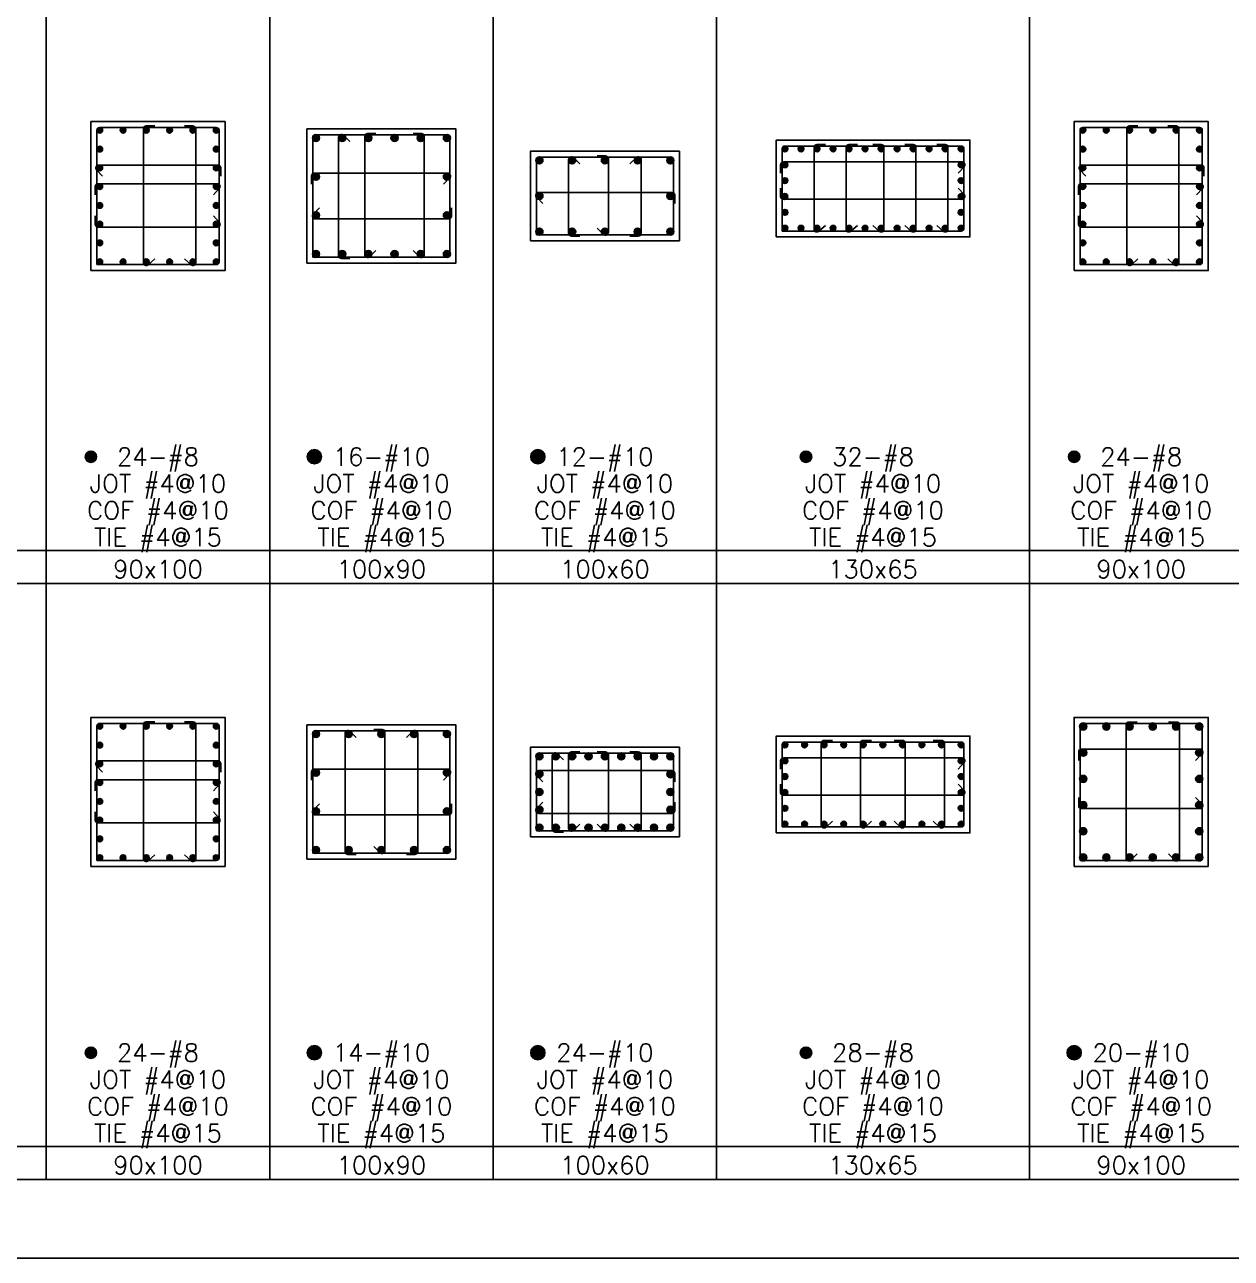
# Model space of a CAD drawing. Header units: millimetres. Extents: x 0 to 31920, y -6088 to 2522.
# Drawn here: x 4043 to 4853, y 0 to 828 of the extents above; entities that cross this region are included whole.
import ezdxf
from ezdxf.enums import TextEntityAlignment as Align

# ---------------------------------------------------------------- set-up
doc = ezdxf.new("R2010")
doc.units = ezdxf.units.MM
doc.header["$MEASUREMENT"] = 0
for name, color, linetype in [('DwFm', 7, 'Continuous'), ('S-RC', 130, 'Continuous'), ('S-REINF', 6, 'Continuous'), ('S-REINFD', 201, 'Continuous'), ('S-STUD', 1, 'Continuous'), ('S-TEXT', 2, 'Continuous')]:
    doc.layers.add(name, color=color, linetype=linetype)
doc.styles.add('CS4', font='romans.shx', dxfattribs={"width": 0.8, "bigfont": 'lsp.shx'})

# ---------------------------------------------------------------- blocks, each defined once
blk = doc.blocks.new('繪圖範圍')
blk.add_lwpolyline([(0, 51.1), (79.8, 51.1), (79.8, 0), (0, 0)], close=True)

msp = doc.modelspace()

# ---------------------------------------------------------------- hatches: boundary and pattern name
at = {"layer": 'S-REINFD'}
h = msp.add_hatch(color=256, dxfattribs=at)
edge = h.paths.add_edge_path()
edge.add_arc((4092.91, 757.1), 1.91, 0, 360)
h = msp.add_hatch(color=256, dxfattribs=at)
edge = h.paths.add_edge_path()
edge.add_arc((4108.54, 757.1), 1.91, 0, 360)
h = msp.add_hatch(color=256, dxfattribs=at)
edge = h.paths.add_edge_path()
edge.add_arc((4124.18, 757.1), 1.91, 0, 360)
h = msp.add_hatch(color=256, dxfattribs=at)
edge = h.paths.add_edge_path()
edge.add_arc((4139.82, 757.1), 1.91, 0, 360)
h = msp.add_hatch(color=256, dxfattribs=at)
edge = h.paths.add_edge_path()
edge.add_arc((4155.46, 757.1), 1.91, 0, 360)
h = msp.add_hatch(color=256, dxfattribs=at)
edge = h.paths.add_edge_path()
edge.add_arc((4171.1, 757.1), 1.91, 0, 360)
h = msp.add_hatch(color=256, dxfattribs=at)
edge = h.paths.add_edge_path()
edge.add_arc((4238.06, 751.94), 2.38, 0, 360)
h = msp.add_hatch(color=256, dxfattribs=at)
edge = h.paths.add_edge_path()
edge.add_arc((4255.64, 751.94), 2.38, 0, 360)
h = msp.add_hatch(color=256, dxfattribs=at)
edge = h.paths.add_edge_path()
edge.add_arc((4273.21, 751.94), 2.38, 0, 360)
h = msp.add_hatch(color=256, dxfattribs=at)
edge = h.paths.add_edge_path()
edge.add_arc((4290.79, 751.94), 2.38, 0, 360)
h = msp.add_hatch(color=256, dxfattribs=at)
edge = h.paths.add_edge_path()
edge.add_arc((4308.36, 751.94), 2.38, 0, 360)
h = msp.add_hatch(color=256, dxfattribs=at)
edge = h.paths.add_edge_path()
edge.add_arc((4325.94, 751.94), 2.38, 0, 360)
h = msp.add_hatch(color=256, dxfattribs=at)
edge = h.paths.add_edge_path()
edge.add_arc((4752.9, 757.1), 1.91, 0, 360)
h = msp.add_hatch(color=256, dxfattribs=at)
edge = h.paths.add_edge_path()
edge.add_arc((4768.54, 757.1), 1.91, 0, 360)
h = msp.add_hatch(color=256, dxfattribs=at)
edge = h.paths.add_edge_path()
edge.add_arc((4784.18, 757.1), 1.91, 0, 360)
h = msp.add_hatch(color=256, dxfattribs=at)
edge = h.paths.add_edge_path()
edge.add_arc((4799.82, 757.1), 1.91, 0, 360)
h = msp.add_hatch(color=256, dxfattribs=at)
edge = h.paths.add_edge_path()
edge.add_arc((4815.46, 757.1), 1.91, 0, 360)
h = msp.add_hatch(color=256, dxfattribs=at)
edge = h.paths.add_edge_path()
edge.add_arc((4831.09, 757.1), 1.91, 0, 360)
h = msp.add_hatch(color=256, dxfattribs=at)
edge = h.paths.add_edge_path()
edge.add_arc((4092.91, 744.5), 1.91, 0, 360)
h = msp.add_hatch(color=256, dxfattribs=at)
edge = h.paths.add_edge_path()
edge.add_arc((4171.1, 744.5), 1.91, 0, 360)
h = msp.add_hatch(color=256, dxfattribs=at)
edge = h.paths.add_edge_path()
edge.add_arc((4552.9, 744.6), 1.91, 0, 360)
h = msp.add_hatch(color=256, dxfattribs=at)
edge = h.paths.add_edge_path()
edge.add_arc((4563.65, 744.6), 1.91, 0, 360)
h = msp.add_hatch(color=256, dxfattribs=at)
edge = h.paths.add_edge_path()
edge.add_arc((4574.39, 744.6), 1.91, 0, 360)
h = msp.add_hatch(color=256, dxfattribs=at)
edge = h.paths.add_edge_path()
edge.add_arc((4585.14, 744.6), 1.91, 0, 360)
h = msp.add_hatch(color=256, dxfattribs=at)
edge = h.paths.add_edge_path()
edge.add_arc((4595.88, 744.6), 1.91, 0, 360)
h = msp.add_hatch(color=256, dxfattribs=at)
edge = h.paths.add_edge_path()
edge.add_arc((4606.63, 744.6), 1.91, 0, 360)
h = msp.add_hatch(color=256, dxfattribs=at)
edge = h.paths.add_edge_path()
edge.add_arc((4617.37, 744.6), 1.91, 0, 360)
h = msp.add_hatch(color=256, dxfattribs=at)
edge = h.paths.add_edge_path()
edge.add_arc((4628.12, 744.6), 1.91, 0, 360)
h = msp.add_hatch(color=256, dxfattribs=at)
edge = h.paths.add_edge_path()
edge.add_arc((4638.86, 744.6), 1.91, 0, 360)
h = msp.add_hatch(color=256, dxfattribs=at)
edge = h.paths.add_edge_path()
edge.add_arc((4649.61, 744.6), 1.91, 0, 360)
h = msp.add_hatch(color=256, dxfattribs=at)
edge = h.paths.add_edge_path()
edge.add_arc((4660.35, 744.6), 1.91, 0, 360)
h = msp.add_hatch(color=256, dxfattribs=at)
edge = h.paths.add_edge_path()
edge.add_arc((4671.09, 744.6), 1.91, 0, 360)
h = msp.add_hatch(color=256, dxfattribs=at)
edge = h.paths.add_edge_path()
edge.add_arc((4752.9, 744.5), 1.91, 0, 360)
h = msp.add_hatch(color=256, dxfattribs=at)
edge = h.paths.add_edge_path()
edge.add_arc((4831.09, 744.5), 1.91, 0, 360)
h = msp.add_hatch(color=256, dxfattribs=at)
edge = h.paths.add_edge_path()
edge.add_arc((4388.06, 736.94), 2.38, 0, 360)
h = msp.add_hatch(color=256, dxfattribs=at)
edge = h.paths.add_edge_path()
edge.add_arc((4410.03, 736.94), 2.38, 0, 360)
h = msp.add_hatch(color=256, dxfattribs=at)
edge = h.paths.add_edge_path()
edge.add_arc((4432, 736.94), 2.38, 0, 360)
h = msp.add_hatch(color=256, dxfattribs=at)
edge = h.paths.add_edge_path()
edge.add_arc((4453.97, 736.94), 2.38, 0, 360)
h = msp.add_hatch(color=256, dxfattribs=at)
edge = h.paths.add_edge_path()
edge.add_arc((4475.94, 736.94), 2.38, 0, 360)
h = msp.add_hatch(color=256, dxfattribs=at)
edge = h.paths.add_edge_path()
edge.add_arc((4092.91, 731.9), 1.91, 0, 360)
h = msp.add_hatch(color=256, dxfattribs=at)
edge = h.paths.add_edge_path()
edge.add_arc((4171.1, 731.9), 1.91, 0, 360)
h = msp.add_hatch(color=256, dxfattribs=at)
edge = h.paths.add_edge_path()
edge.add_arc((4552.9, 733.96), 1.91, 0, 360)
h = msp.add_hatch(color=256, dxfattribs=at)
edge = h.paths.add_edge_path()
edge.add_arc((4671.09, 733.96), 1.91, 0, 360)
h = msp.add_hatch(color=256, dxfattribs=at)
edge = h.paths.add_edge_path()
edge.add_arc((4752.9, 731.9), 1.91, 0, 360)
h = msp.add_hatch(color=256, dxfattribs=at)
edge = h.paths.add_edge_path()
edge.add_arc((4831.09, 731.9), 1.91, 0, 360)
h = msp.add_hatch(color=256, dxfattribs=at)
edge = h.paths.add_edge_path()
edge.add_arc((4092.91, 719.3), 1.91, 0, 360)
h = msp.add_hatch(color=256, dxfattribs=at)
edge = h.paths.add_edge_path()
edge.add_arc((4171.1, 719.3), 1.91, 0, 360)
h = msp.add_hatch(color=256, dxfattribs=at)
edge = h.paths.add_edge_path()
edge.add_arc((4238.06, 725.98), 2.38, 0, 360)
h = msp.add_hatch(color=256, dxfattribs=at)
edge = h.paths.add_edge_path()
edge.add_arc((4325.94, 725.98), 2.38, 0, 360)
h = msp.add_hatch(color=256, dxfattribs=at)
edge = h.paths.add_edge_path()
edge.add_arc((4552.9, 723.32), 1.91, 0, 360)
h = msp.add_hatch(color=256, dxfattribs=at)
edge = h.paths.add_edge_path()
edge.add_arc((4671.1, 723.31), 1.91, 0, 360)
h = msp.add_hatch(color=256, dxfattribs=at)
edge = h.paths.add_edge_path()
edge.add_arc((4752.9, 719.3), 1.91, 0, 360)
h = msp.add_hatch(color=256, dxfattribs=at)
edge = h.paths.add_edge_path()
edge.add_arc((4831.09, 719.3), 1.91, 0, 360)
h = msp.add_hatch(color=256, dxfattribs=at)
edge = h.paths.add_edge_path()
edge.add_arc((4388.06, 713), 2.38, 0, 360)
h = msp.add_hatch(color=256, dxfattribs=at)
edge = h.paths.add_edge_path()
edge.add_arc((4475.94, 713), 2.38, 0, 360)
h = msp.add_hatch(color=256, dxfattribs=at)
edge = h.paths.add_edge_path()
edge.add_arc((4552.9, 712.68), 1.91, 0, 360)
h = msp.add_hatch(color=256, dxfattribs=at)
edge = h.paths.add_edge_path()
edge.add_arc((4671.09, 712.68), 1.91, 0, 360)
h = msp.add_hatch(color=256, dxfattribs=at)
edge = h.paths.add_edge_path()
edge.add_arc((4092.91, 706.7), 1.91, 0, 360)
h = msp.add_hatch(color=256, dxfattribs=at)
edge = h.paths.add_edge_path()
edge.add_arc((4171.1, 706.7), 1.91, 0, 360)
h = msp.add_hatch(color=256, dxfattribs=at)
edge = h.paths.add_edge_path()
edge.add_arc((4552.9, 702.04), 1.91, 0, 360)
h = msp.add_hatch(color=256, dxfattribs=at)
edge = h.paths.add_edge_path()
edge.add_arc((4671.1, 702.04), 1.91, 0, 360)
h = msp.add_hatch(color=256, dxfattribs=at)
edge = h.paths.add_edge_path()
edge.add_arc((4752.9, 706.7), 1.91, 0, 360)
h = msp.add_hatch(color=256, dxfattribs=at)
edge = h.paths.add_edge_path()
edge.add_arc((4831.09, 706.7), 1.91, 0, 360)
h = msp.add_hatch(color=256, dxfattribs=at)
edge = h.paths.add_edge_path()
edge.add_arc((4092.91, 694.1), 1.91, 0, 360)
h = msp.add_hatch(color=256, dxfattribs=at)
edge = h.paths.add_edge_path()
edge.add_arc((4171.1, 694.1), 1.91, 0, 360)
h = msp.add_hatch(color=256, dxfattribs=at)
edge = h.paths.add_edge_path()
edge.add_arc((4238.06, 700.02), 2.38, 0, 360)
h = msp.add_hatch(color=256, dxfattribs=at)
edge = h.paths.add_edge_path()
edge.add_arc((4325.94, 700.02), 2.38, 0, 360)
h = msp.add_hatch(color=256, dxfattribs=at)
edge = h.paths.add_edge_path()
edge.add_arc((4752.9, 694.1), 1.91, 0, 360)
h = msp.add_hatch(color=256, dxfattribs=at)
edge = h.paths.add_edge_path()
edge.add_arc((4831.09, 694.1), 1.91, 0, 360)
h = msp.add_hatch(color=256, dxfattribs=at)
edge = h.paths.add_edge_path()
edge.add_arc((4388.06, 689.06), 2.38, 0, 360)
h = msp.add_hatch(color=256, dxfattribs=at)
edge = h.paths.add_edge_path()
edge.add_arc((4410.03, 689.06), 2.38, 0, 360)
h = msp.add_hatch(color=256, dxfattribs=at)
edge = h.paths.add_edge_path()
edge.add_arc((4432, 689.06), 2.38, 0, 360)
h = msp.add_hatch(color=256, dxfattribs=at)
edge = h.paths.add_edge_path()
edge.add_arc((4453.97, 689.06), 2.38, 0, 360)
h = msp.add_hatch(color=256, dxfattribs=at)
edge = h.paths.add_edge_path()
edge.add_arc((4475.94, 689.06), 2.38, 0, 360)
h = msp.add_hatch(color=256, dxfattribs=at)
edge = h.paths.add_edge_path()
edge.add_arc((4552.9, 691.41), 1.91, 0, 360)
h = msp.add_hatch(color=256, dxfattribs=at)
edge = h.paths.add_edge_path()
edge.add_arc((4563.65, 691.41), 1.91, 0, 360)
h = msp.add_hatch(color=256, dxfattribs=at)
edge = h.paths.add_edge_path()
edge.add_arc((4574.39, 691.41), 1.91, 0, 360)
h = msp.add_hatch(color=256, dxfattribs=at)
edge = h.paths.add_edge_path()
edge.add_arc((4585.14, 691.41), 1.91, 0, 360)
h = msp.add_hatch(color=256, dxfattribs=at)
edge = h.paths.add_edge_path()
edge.add_arc((4595.88, 691.41), 1.91, 0, 360)
h = msp.add_hatch(color=256, dxfattribs=at)
edge = h.paths.add_edge_path()
edge.add_arc((4606.63, 691.41), 1.91, 0, 360)
h = msp.add_hatch(color=256, dxfattribs=at)
edge = h.paths.add_edge_path()
edge.add_arc((4617.37, 691.41), 1.91, 0, 360)
h = msp.add_hatch(color=256, dxfattribs=at)
edge = h.paths.add_edge_path()
edge.add_arc((4628.12, 691.41), 1.91, 0, 360)
h = msp.add_hatch(color=256, dxfattribs=at)
edge = h.paths.add_edge_path()
edge.add_arc((4638.86, 691.41), 1.91, 0, 360)
h = msp.add_hatch(color=256, dxfattribs=at)
edge = h.paths.add_edge_path()
edge.add_arc((4649.61, 691.41), 1.91, 0, 360)
h = msp.add_hatch(color=256, dxfattribs=at)
edge = h.paths.add_edge_path()
edge.add_arc((4660.35, 691.41), 1.91, 0, 360)
h = msp.add_hatch(color=256, dxfattribs=at)
edge = h.paths.add_edge_path()
edge.add_arc((4671.09, 691.41), 1.91, 0, 360)
h = msp.add_hatch(color=256, dxfattribs=at)
edge = h.paths.add_edge_path()
edge.add_arc((4092.91, 681.5), 1.91, 0, 360)
h = msp.add_hatch(color=256, dxfattribs=at)
edge = h.paths.add_edge_path()
edge.add_arc((4171.1, 681.5), 1.91, 0, 360)
h = msp.add_hatch(color=256, dxfattribs=at)
edge = h.paths.add_edge_path()
edge.add_arc((4752.9, 681.5), 1.91, 0, 360)
h = msp.add_hatch(color=256, dxfattribs=at)
edge = h.paths.add_edge_path()
edge.add_arc((4831.09, 681.5), 1.91, 0, 360)
h = msp.add_hatch(color=256, dxfattribs=at)
edge = h.paths.add_edge_path()
edge.add_arc((4092.91, 668.91), 1.91, 0, 360)
h = msp.add_hatch(color=256, dxfattribs=at)
edge = h.paths.add_edge_path()
edge.add_arc((4108.54, 668.91), 1.91, 0, 360)
h = msp.add_hatch(color=256, dxfattribs=at)
edge = h.paths.add_edge_path()
edge.add_arc((4124.18, 668.91), 1.91, 0, 360)
h = msp.add_hatch(color=256, dxfattribs=at)
edge = h.paths.add_edge_path()
edge.add_arc((4139.82, 668.91), 1.91, 0, 360)
h = msp.add_hatch(color=256, dxfattribs=at)
edge = h.paths.add_edge_path()
edge.add_arc((4155.46, 668.91), 1.91, 0, 360)
h = msp.add_hatch(color=256, dxfattribs=at)
edge = h.paths.add_edge_path()
edge.add_arc((4171.1, 668.91), 1.91, 0, 360)
h = msp.add_hatch(color=256, dxfattribs=at)
edge = h.paths.add_edge_path()
edge.add_arc((4238.06, 674.06), 2.38, 0, 360)
h = msp.add_hatch(color=256, dxfattribs=at)
edge = h.paths.add_edge_path()
edge.add_arc((4255.64, 674.06), 2.38, 0, 360)
h = msp.add_hatch(color=256, dxfattribs=at)
edge = h.paths.add_edge_path()
edge.add_arc((4273.21, 674.06), 2.38, 0, 360)
h = msp.add_hatch(color=256, dxfattribs=at)
edge = h.paths.add_edge_path()
edge.add_arc((4290.79, 674.06), 2.38, 0, 360)
h = msp.add_hatch(color=256, dxfattribs=at)
edge = h.paths.add_edge_path()
edge.add_arc((4308.36, 674.06), 2.38, 0, 360)
h = msp.add_hatch(color=256, dxfattribs=at)
edge = h.paths.add_edge_path()
edge.add_arc((4325.94, 674.06), 2.38, 0, 360)
h = msp.add_hatch(color=256, dxfattribs=at)
edge = h.paths.add_edge_path()
edge.add_arc((4752.9, 668.91), 1.91, 0, 360)
h = msp.add_hatch(color=256, dxfattribs=at)
edge = h.paths.add_edge_path()
edge.add_arc((4768.54, 668.91), 1.91, 0, 360)
h = msp.add_hatch(color=256, dxfattribs=at)
edge = h.paths.add_edge_path()
edge.add_arc((4784.18, 668.91), 1.91, 0, 360)
h = msp.add_hatch(color=256, dxfattribs=at)
edge = h.paths.add_edge_path()
edge.add_arc((4799.82, 668.91), 1.91, 0, 360)
h = msp.add_hatch(color=256, dxfattribs=at)
edge = h.paths.add_edge_path()
edge.add_arc((4815.46, 668.91), 1.91, 0, 360)
h = msp.add_hatch(color=256, dxfattribs=at)
edge = h.paths.add_edge_path()
edge.add_arc((4831.09, 668.91), 1.91, 0, 360)
h = msp.add_hatch(color=256, dxfattribs=at)
edge = h.paths.add_edge_path()
edge.add_arc((4087, 538), 3.81, 0, 360)
h = msp.add_hatch(color=256, dxfattribs=at)
edge = h.paths.add_edge_path()
edge.add_arc((4237, 538), 4.76, 0, 360)
h = msp.add_hatch(color=256, dxfattribs=at)
edge = h.paths.add_edge_path()
edge.add_arc((4387, 538), 4.76, 0, 360)
h = msp.add_hatch(color=256, dxfattribs=at)
edge = h.paths.add_edge_path()
edge.add_arc((4567, 538), 3.81, 0, 360)
h = msp.add_hatch(color=256, dxfattribs=at)
edge = h.paths.add_edge_path()
edge.add_arc((4747, 538), 3.81, 0, 360)
h = msp.add_hatch(color=256, dxfattribs=at)
edge = h.paths.add_edge_path()
edge.add_arc((4092.91, 357.1), 1.91, 0, 360)
h = msp.add_hatch(color=256, dxfattribs=at)
edge = h.paths.add_edge_path()
edge.add_arc((4108.54, 357.1), 1.91, 0, 360)
h = msp.add_hatch(color=256, dxfattribs=at)
edge = h.paths.add_edge_path()
edge.add_arc((4124.18, 357.1), 1.91, 0, 360)
h = msp.add_hatch(color=256, dxfattribs=at)
edge = h.paths.add_edge_path()
edge.add_arc((4139.82, 357.1), 1.91, 0, 360)
h = msp.add_hatch(color=256, dxfattribs=at)
edge = h.paths.add_edge_path()
edge.add_arc((4155.46, 357.1), 1.91, 0, 360)
h = msp.add_hatch(color=256, dxfattribs=at)
edge = h.paths.add_edge_path()
edge.add_arc((4171.1, 357.1), 1.91, 0, 360)
h = msp.add_hatch(color=256, dxfattribs=at)
edge = h.paths.add_edge_path()
edge.add_arc((4753.06, 356.94), 2.38, 0, 360)
h = msp.add_hatch(color=256, dxfattribs=at)
edge = h.paths.add_edge_path()
edge.add_arc((4768.64, 356.94), 2.38, 0, 360)
h = msp.add_hatch(color=256, dxfattribs=at)
edge = h.paths.add_edge_path()
edge.add_arc((4784.21, 356.94), 2.38, 0, 360)
h = msp.add_hatch(color=256, dxfattribs=at)
edge = h.paths.add_edge_path()
edge.add_arc((4799.79, 356.94), 2.38, 0, 360)
h = msp.add_hatch(color=256, dxfattribs=at)
edge = h.paths.add_edge_path()
edge.add_arc((4815.36, 356.94), 2.38, 0, 360)
h = msp.add_hatch(color=256, dxfattribs=at)
edge = h.paths.add_edge_path()
edge.add_arc((4830.94, 356.94), 2.38, 0, 360)
h = msp.add_hatch(color=256, dxfattribs=at)
edge = h.paths.add_edge_path()
edge.add_arc((4238.06, 351.94), 2.38, 0, 360)
h = msp.add_hatch(color=256, dxfattribs=at)
edge = h.paths.add_edge_path()
edge.add_arc((4260.03, 351.94), 2.38, 0, 360)
h = msp.add_hatch(color=256, dxfattribs=at)
edge = h.paths.add_edge_path()
edge.add_arc((4282, 351.94), 2.38, 0, 360)
h = msp.add_hatch(color=256, dxfattribs=at)
edge = h.paths.add_edge_path()
edge.add_arc((4303.97, 351.94), 2.38, 0, 360)
h = msp.add_hatch(color=256, dxfattribs=at)
edge = h.paths.add_edge_path()
edge.add_arc((4325.94, 351.94), 2.38, 0, 360)
h = msp.add_hatch(color=256, dxfattribs=at)
edge = h.paths.add_edge_path()
edge.add_arc((4092.91, 344.5), 1.91, 0, 360)
h = msp.add_hatch(color=256, dxfattribs=at)
edge = h.paths.add_edge_path()
edge.add_arc((4171.1, 344.5), 1.91, 0, 360)
h = msp.add_hatch(color=256, dxfattribs=at)
edge = h.paths.add_edge_path()
edge.add_arc((4552.9, 344.6), 1.91, 0, 360)
h = msp.add_hatch(color=256, dxfattribs=at)
edge = h.paths.add_edge_path()
edge.add_arc((4566.04, 344.6), 1.91, 0, 360)
h = msp.add_hatch(color=256, dxfattribs=at)
edge = h.paths.add_edge_path()
edge.add_arc((4579.17, 344.6), 1.91, 0, 360)
h = msp.add_hatch(color=256, dxfattribs=at)
edge = h.paths.add_edge_path()
edge.add_arc((4592.3, 344.6), 1.91, 0, 360)
h = msp.add_hatch(color=256, dxfattribs=at)
edge = h.paths.add_edge_path()
edge.add_arc((4605.43, 344.6), 1.91, 0, 360)
h = msp.add_hatch(color=256, dxfattribs=at)
edge = h.paths.add_edge_path()
edge.add_arc((4618.57, 344.6), 1.91, 0, 360)
h = msp.add_hatch(color=256, dxfattribs=at)
edge = h.paths.add_edge_path()
edge.add_arc((4631.7, 344.6), 1.91, 0, 360)
h = msp.add_hatch(color=256, dxfattribs=at)
edge = h.paths.add_edge_path()
edge.add_arc((4644.83, 344.6), 1.91, 0, 360)
h = msp.add_hatch(color=256, dxfattribs=at)
edge = h.paths.add_edge_path()
edge.add_arc((4657.96, 344.6), 1.91, 0, 360)
h = msp.add_hatch(color=256, dxfattribs=at)
edge = h.paths.add_edge_path()
edge.add_arc((4671.09, 344.6), 1.91, 0, 360)
h = msp.add_hatch(color=256, dxfattribs=at)
edge = h.paths.add_edge_path()
edge.add_arc((4753.06, 339.36), 2.38, 0, 360)
h = msp.add_hatch(color=256, dxfattribs=at)
edge = h.paths.add_edge_path()
edge.add_arc((4830.94, 339.36), 2.38, 0, 360)
h = msp.add_hatch(color=256, dxfattribs=at)
edge = h.paths.add_edge_path()
edge.add_arc((4092.91, 331.9), 1.91, 0, 360)
h = msp.add_hatch(color=256, dxfattribs=at)
edge = h.paths.add_edge_path()
edge.add_arc((4171.1, 331.9), 1.91, 0, 360)
h = msp.add_hatch(color=256, dxfattribs=at)
edge = h.paths.add_edge_path()
edge.add_arc((4388.06, 336.94), 2.38, 0, 360)
h = msp.add_hatch(color=256, dxfattribs=at)
edge = h.paths.add_edge_path()
edge.add_arc((4399.05, 336.94), 2.38, 0, 360)
h = msp.add_hatch(color=256, dxfattribs=at)
edge = h.paths.add_edge_path()
edge.add_arc((4410.03, 336.94), 2.38, 0, 360)
h = msp.add_hatch(color=256, dxfattribs=at)
edge = h.paths.add_edge_path()
edge.add_arc((4421.02, 336.94), 2.38, 0, 360)
h = msp.add_hatch(color=256, dxfattribs=at)
edge = h.paths.add_edge_path()
edge.add_arc((4432, 336.94), 2.38, 0, 360)
h = msp.add_hatch(color=256, dxfattribs=at)
edge = h.paths.add_edge_path()
edge.add_arc((4442.98, 336.94), 2.38, 0, 360)
h = msp.add_hatch(color=256, dxfattribs=at)
edge = h.paths.add_edge_path()
edge.add_arc((4453.97, 336.94), 2.38, 0, 360)
h = msp.add_hatch(color=256, dxfattribs=at)
edge = h.paths.add_edge_path()
edge.add_arc((4464.95, 336.94), 2.38, 0, 360)
h = msp.add_hatch(color=256, dxfattribs=at)
edge = h.paths.add_edge_path()
edge.add_arc((4475.94, 336.94), 2.38, 0, 360)
h = msp.add_hatch(color=256, dxfattribs=at)
edge = h.paths.add_edge_path()
edge.add_arc((4552.9, 333.96), 1.91, 0, 360)
h = msp.add_hatch(color=256, dxfattribs=at)
edge = h.paths.add_edge_path()
edge.add_arc((4671.09, 333.96), 1.91, 0, 360)
h = msp.add_hatch(color=256, dxfattribs=at)
edge = h.paths.add_edge_path()
edge.add_arc((4238.06, 325.98), 2.38, 0, 360)
h = msp.add_hatch(color=256, dxfattribs=at)
edge = h.paths.add_edge_path()
edge.add_arc((4325.94, 325.98), 2.38, 0, 360)
h = msp.add_hatch(color=256, dxfattribs=at)
edge = h.paths.add_edge_path()
edge.add_arc((4388.06, 324.97), 2.38, 0, 360)
h = msp.add_hatch(color=256, dxfattribs=at)
edge = h.paths.add_edge_path()
edge.add_arc((4475.94, 324.97), 2.38, 0, 360)
h = msp.add_hatch(color=256, dxfattribs=at)
edge = h.paths.add_edge_path()
edge.add_arc((4552.9, 323.32), 1.91, 0, 360)
h = msp.add_hatch(color=256, dxfattribs=at)
edge = h.paths.add_edge_path()
edge.add_arc((4671.09, 323.32), 1.91, 0, 360)
h = msp.add_hatch(color=256, dxfattribs=at)
edge = h.paths.add_edge_path()
edge.add_arc((4753.06, 321.79), 2.38, 0, 360)
h = msp.add_hatch(color=256, dxfattribs=at)
edge = h.paths.add_edge_path()
edge.add_arc((4830.94, 321.79), 2.38, 0, 360)
h = msp.add_hatch(color=256, dxfattribs=at)
edge = h.paths.add_edge_path()
edge.add_arc((4092.91, 319.3), 1.91, 0, 360)
h = msp.add_hatch(color=256, dxfattribs=at)
edge = h.paths.add_edge_path()
edge.add_arc((4171.1, 319.3), 1.91, 0, 360)
h = msp.add_hatch(color=256, dxfattribs=at)
edge = h.paths.add_edge_path()
edge.add_arc((4388.06, 313), 2.38, 0, 360)
h = msp.add_hatch(color=256, dxfattribs=at)
edge = h.paths.add_edge_path()
edge.add_arc((4475.94, 313), 2.38, 0, 360)
h = msp.add_hatch(color=256, dxfattribs=at)
edge = h.paths.add_edge_path()
edge.add_arc((4092.91, 306.7), 1.91, 0, 360)
h = msp.add_hatch(color=256, dxfattribs=at)
edge = h.paths.add_edge_path()
edge.add_arc((4171.1, 306.7), 1.91, 0, 360)
h = msp.add_hatch(color=256, dxfattribs=at)
edge = h.paths.add_edge_path()
edge.add_arc((4552.9, 312.68), 1.91, 0, 360)
h = msp.add_hatch(color=256, dxfattribs=at)
edge = h.paths.add_edge_path()
edge.add_arc((4671.09, 312.68), 1.91, 0, 360)
h = msp.add_hatch(color=256, dxfattribs=at)
edge = h.paths.add_edge_path()
edge.add_arc((4753.06, 304.21), 2.38, 0, 360)
h = msp.add_hatch(color=256, dxfattribs=at)
edge = h.paths.add_edge_path()
edge.add_arc((4830.94, 304.21), 2.38, 0, 360)
h = msp.add_hatch(color=256, dxfattribs=at)
edge = h.paths.add_edge_path()
edge.add_arc((4238.06, 300.02), 2.38, 0, 360)
h = msp.add_hatch(color=256, dxfattribs=at)
edge = h.paths.add_edge_path()
edge.add_arc((4325.94, 300.02), 2.38, 0, 360)
h = msp.add_hatch(color=256, dxfattribs=at)
edge = h.paths.add_edge_path()
edge.add_arc((4388.06, 301.03), 2.38, 0, 360)
h = msp.add_hatch(color=256, dxfattribs=at)
edge = h.paths.add_edge_path()
edge.add_arc((4475.94, 301.03), 2.38, 0, 360)
h = msp.add_hatch(color=256, dxfattribs=at)
edge = h.paths.add_edge_path()
edge.add_arc((4552.9, 302.04), 1.91, 0, 360)
h = msp.add_hatch(color=256, dxfattribs=at)
edge = h.paths.add_edge_path()
edge.add_arc((4671.09, 302.04), 1.91, 0, 360)
h = msp.add_hatch(color=256, dxfattribs=at)
edge = h.paths.add_edge_path()
edge.add_arc((4092.91, 294.1), 1.91, 0, 360)
h = msp.add_hatch(color=256, dxfattribs=at)
edge = h.paths.add_edge_path()
edge.add_arc((4171.1, 294.1), 1.91, 0, 360)
h = msp.add_hatch(color=256, dxfattribs=at)
edge = h.paths.add_edge_path()
edge.add_arc((4388.06, 289.06), 2.38, 0, 360)
h = msp.add_hatch(color=256, dxfattribs=at)
edge = h.paths.add_edge_path()
edge.add_arc((4399.05, 289.06), 2.38, 0, 360)
h = msp.add_hatch(color=256, dxfattribs=at)
edge = h.paths.add_edge_path()
edge.add_arc((4410.03, 289.06), 2.38, 0, 360)
h = msp.add_hatch(color=256, dxfattribs=at)
edge = h.paths.add_edge_path()
edge.add_arc((4421.02, 289.06), 2.38, 0, 360)
h = msp.add_hatch(color=256, dxfattribs=at)
edge = h.paths.add_edge_path()
edge.add_arc((4432, 289.06), 2.38, 0, 360)
h = msp.add_hatch(color=256, dxfattribs=at)
edge = h.paths.add_edge_path()
edge.add_arc((4442.98, 289.06), 2.38, 0, 360)
h = msp.add_hatch(color=256, dxfattribs=at)
edge = h.paths.add_edge_path()
edge.add_arc((4453.97, 289.06), 2.38, 0, 360)
h = msp.add_hatch(color=256, dxfattribs=at)
edge = h.paths.add_edge_path()
edge.add_arc((4464.95, 289.06), 2.38, 0, 360)
h = msp.add_hatch(color=256, dxfattribs=at)
edge = h.paths.add_edge_path()
edge.add_arc((4475.94, 289.06), 2.38, 0, 360)
h = msp.add_hatch(color=256, dxfattribs=at)
edge = h.paths.add_edge_path()
edge.add_arc((4552.9, 291.41), 1.91, 0, 360)
h = msp.add_hatch(color=256, dxfattribs=at)
edge = h.paths.add_edge_path()
edge.add_arc((4566.04, 291.41), 1.91, 0, 360)
h = msp.add_hatch(color=256, dxfattribs=at)
edge = h.paths.add_edge_path()
edge.add_arc((4579.17, 291.41), 1.91, 0, 360)
h = msp.add_hatch(color=256, dxfattribs=at)
edge = h.paths.add_edge_path()
edge.add_arc((4592.3, 291.41), 1.91, 0, 360)
h = msp.add_hatch(color=256, dxfattribs=at)
edge = h.paths.add_edge_path()
edge.add_arc((4605.43, 291.41), 1.91, 0, 360)
h = msp.add_hatch(color=256, dxfattribs=at)
edge = h.paths.add_edge_path()
edge.add_arc((4618.57, 291.41), 1.91, 0, 360)
h = msp.add_hatch(color=256, dxfattribs=at)
edge = h.paths.add_edge_path()
edge.add_arc((4631.7, 291.41), 1.91, 0, 360)
h = msp.add_hatch(color=256, dxfattribs=at)
edge = h.paths.add_edge_path()
edge.add_arc((4644.83, 291.41), 1.91, 0, 360)
h = msp.add_hatch(color=256, dxfattribs=at)
edge = h.paths.add_edge_path()
edge.add_arc((4657.96, 291.41), 1.91, 0, 360)
h = msp.add_hatch(color=256, dxfattribs=at)
edge = h.paths.add_edge_path()
edge.add_arc((4671.09, 291.41), 1.91, 0, 360)
h = msp.add_hatch(color=256, dxfattribs=at)
edge = h.paths.add_edge_path()
edge.add_arc((4092.91, 281.5), 1.91, 0, 360)
h = msp.add_hatch(color=256, dxfattribs=at)
edge = h.paths.add_edge_path()
edge.add_arc((4171.1, 281.5), 1.91, 0, 360)
h = msp.add_hatch(color=256, dxfattribs=at)
edge = h.paths.add_edge_path()
edge.add_arc((4753.06, 286.64), 2.38, 0, 360)
h = msp.add_hatch(color=256, dxfattribs=at)
edge = h.paths.add_edge_path()
edge.add_arc((4830.94, 286.64), 2.38, 0, 360)
h = msp.add_hatch(color=256, dxfattribs=at)
edge = h.paths.add_edge_path()
edge.add_arc((4238.06, 274.06), 2.38, 0, 360)
h = msp.add_hatch(color=256, dxfattribs=at)
edge = h.paths.add_edge_path()
edge.add_arc((4260.03, 274.06), 2.38, 0, 360)
h = msp.add_hatch(color=256, dxfattribs=at)
edge = h.paths.add_edge_path()
edge.add_arc((4282, 274.06), 2.38, 0, 360)
h = msp.add_hatch(color=256, dxfattribs=at)
edge = h.paths.add_edge_path()
edge.add_arc((4303.97, 274.06), 2.38, 0, 360)
h = msp.add_hatch(color=256, dxfattribs=at)
edge = h.paths.add_edge_path()
edge.add_arc((4325.94, 274.06), 2.38, 0, 360)
h = msp.add_hatch(color=256, dxfattribs=at)
edge = h.paths.add_edge_path()
edge.add_arc((4092.91, 268.91), 1.91, 0, 360)
h = msp.add_hatch(color=256, dxfattribs=at)
edge = h.paths.add_edge_path()
edge.add_arc((4108.54, 268.91), 1.91, 0, 360)
h = msp.add_hatch(color=256, dxfattribs=at)
edge = h.paths.add_edge_path()
edge.add_arc((4124.18, 268.91), 1.91, 0, 360)
h = msp.add_hatch(color=256, dxfattribs=at)
edge = h.paths.add_edge_path()
edge.add_arc((4139.82, 268.91), 1.91, 0, 360)
h = msp.add_hatch(color=256, dxfattribs=at)
edge = h.paths.add_edge_path()
edge.add_arc((4155.46, 268.91), 1.91, 0, 360)
h = msp.add_hatch(color=256, dxfattribs=at)
edge = h.paths.add_edge_path()
edge.add_arc((4171.1, 268.91), 1.91, 0, 360)
h = msp.add_hatch(color=256, dxfattribs=at)
edge = h.paths.add_edge_path()
edge.add_arc((4753.06, 269.06), 2.38, 0, 360)
h = msp.add_hatch(color=256, dxfattribs=at)
edge = h.paths.add_edge_path()
edge.add_arc((4768.64, 269.06), 2.38, 0, 360)
h = msp.add_hatch(color=256, dxfattribs=at)
edge = h.paths.add_edge_path()
edge.add_arc((4784.21, 269.06), 2.38, 0, 360)
h = msp.add_hatch(color=256, dxfattribs=at)
edge = h.paths.add_edge_path()
edge.add_arc((4799.79, 269.06), 2.38, 0, 360)
h = msp.add_hatch(color=256, dxfattribs=at)
edge = h.paths.add_edge_path()
edge.add_arc((4815.36, 269.06), 2.38, 0, 360)
h = msp.add_hatch(color=256, dxfattribs=at)
edge = h.paths.add_edge_path()
edge.add_arc((4830.94, 269.06), 2.38, 0, 360)
h = msp.add_hatch(color=256, dxfattribs=at)
edge = h.paths.add_edge_path()
edge.add_arc((4087, 138), 3.81, 0, 360)
h = msp.add_hatch(color=256, dxfattribs=at)
edge = h.paths.add_edge_path()
edge.add_arc((4237, 138), 4.76, 0, 360)
h = msp.add_hatch(color=256, dxfattribs=at)
edge = h.paths.add_edge_path()
edge.add_arc((4387, 138), 4.76, 0, 360)
h = msp.add_hatch(color=256, dxfattribs=at)
edge = h.paths.add_edge_path()
edge.add_arc((4567, 138), 3.81, 0, 360)
h = msp.add_hatch(color=256, dxfattribs=at)
edge = h.paths.add_edge_path()
edge.add_arc((4747, 138), 4.76, 0, 360)

# ---------------------------------------------------------------- linework, layer by layer
at = {"layer": 'S-RC'}
for points in [[(4087, 663), (4177, 663), (4177, 763), (4087, 763), (4087, 663)], [(4747, 663), (4837, 663), (4837, 763), (4747, 763), (4747, 663)], [(4232, 668), (4332, 668), (4332, 758), (4232, 758), (4232, 668)], [(4547, 685.5), (4677, 685.5), (4677, 750.5), (4547, 750.5), (4547, 685.5)], [(4382, 683), (4482, 683), (4482, 743), (4382, 743), (4382, 683)], [(4087, 263), (4177, 263), (4177, 363), (4087, 363), (4087, 263)], [(4232, 268), (4332, 268), (4332, 358), (4232, 358), (4232, 268)], [(4747, 263), (4837, 263), (4837, 363), (4747, 363), (4747, 263)], [(4547, 285.5), (4677, 285.5), (4677, 350.5), (4547, 350.5), (4547, 285.5)], [(4382, 283), (4482, 283), (4482, 343), (4382, 343), (4382, 283)]]:
    msp.add_lwpolyline(points, dxfattribs=at)
at = {"layer": 'S-REINF', "color": 2}
for points in [[(4091, 667), (4171.1, 667, 0.414214), (4173, 668.9), (4173, 757.1, 0.414214), (4171.1, 759), (4092.9, 759, 0.414214), (4091, 757.1), (4091, 667)], [(4129.78, 670.81), (4125.46, 666.84, -0.653352), (4122.28, 668.24), (4122.28, 758.19, -0.414214), (4124.18, 760.1), (4129.78, 760.1)], [(4149.86, 670.81), (4154.18, 666.84, 0.653352), (4157.36, 668.24), (4157.36, 758.19, 0.414214), (4155.46, 760.1), (4149.86, 760.1)], [(4236, 672), (4326.1, 672, 0.414214), (4328, 673.9), (4328, 752.1, 0.414214), (4326.1, 754), (4237.9, 754, 0.414214), (4236, 752.1), (4236, 672)], [(4260.76, 671.06), (4255.16, 671.06, -0.414214), (4253.26, 672.96), (4253.26, 752.4, -0.665297), (4256.49, 753.75), (4260.76, 749.56)], [(4278.33, 676.44), (4274.06, 672.25, -0.665297), (4270.83, 673.6), (4270.83, 753.04, -0.414214), (4272.73, 754.94), (4278.33, 754.94)], [(4303.24, 676.44), (4307.51, 672.25, 0.665297), (4310.74, 673.6), (4310.74, 753.04, 0.414214), (4308.84, 754.94), (4303.24, 754.94)], [(4751, 667), (4831.1, 667, 0.414214), (4833, 668.9), (4833, 757.1, 0.414214), (4831.1, 759), (4752.9, 759, 0.414214), (4751, 757.1), (4751, 667)], [(4789.78, 670.81), (4785.46, 666.84, -0.653352), (4782.28, 668.24), (4782.28, 758.19, -0.414214), (4784.18, 760.1), (4789.78, 760.1)], [(4809.86, 670.81), (4814.18, 666.84, 0.653352), (4817.36, 668.24), (4817.36, 758.19, 0.414214), (4815.46, 760.1), (4809.86, 760.1)], [(4551, 689.5), (4671.1, 689.5, 0.414214), (4673, 691.4), (4673, 744.6, 0.414214), (4671.1, 746.5), (4552.9, 746.5, 0.414214), (4551, 744.6), (4551, 689.5)], [(4579.99, 693.31), (4575.68, 689.34, -0.653352), (4572.49, 690.74), (4572.49, 745.69, -0.414214), (4574.39, 747.6), (4579.99, 747.6)], [(4601.48, 693.31), (4597.17, 689.34, -0.653352), (4593.98, 690.74), (4593.98, 745.69, -0.414214), (4595.88, 747.6), (4601.48, 747.6)], [(4611.78, 693.31), (4616.09, 689.34, 0.653352), (4619.28, 690.74), (4619.28, 745.69, 0.414214), (4617.38, 747.6), (4611.78, 747.6)], [(4633.27, 693.31), (4637.58, 689.34, 0.653352), (4640.77, 690.74), (4640.77, 745.69, 0.414214), (4638.87, 747.6), (4633.27, 747.6)], [(4654.76, 693.31), (4659.07, 689.34, 0.653352), (4662.26, 690.74), (4662.26, 745.69, 0.414214), (4660.36, 747.6), (4654.76, 747.6)], [(4386, 687), (4476.1, 687, 0.414214), (4478, 688.9), (4478, 737.1, 0.414214), (4476.1, 739), (4387.9, 739, 0.414214), (4386, 737.1), (4386, 687)], [(4415.15, 686.06), (4409.55, 686.06, -0.414214), (4407.65, 687.96), (4407.65, 737.4, -0.665297), (4410.88, 738.75), (4415.15, 734.56)], [(4426.88, 691.44), (4431.15, 687.25, 0.665297), (4434.38, 688.6), (4434.38, 738.04, 0.414214), (4432.48, 739.94), (4426.88, 739.94)], [(4448.85, 686.06), (4454.45, 686.06, 0.414214), (4456.35, 687.96), (4456.35, 737.4, 0.665297), (4453.12, 738.75), (4448.85, 734.56)], [(4094.81, 726.3), (4090.84, 730.62, -0.653352), (4092.24, 733.8), (4172.2, 733.8, -0.414214), (4174.1, 731.9), (4174.1, 726.3)], [(4549.9, 728.36), (4549.9, 733.96, -0.414214), (4551.8, 735.86), (4671.76, 735.86, -0.653352), (4673.16, 732.68), (4669.19, 728.36)], [(4754.81, 726.3), (4750.84, 730.62, -0.653352), (4752.24, 733.8), (4832.19, 733.8, -0.414214), (4834.09, 731.9), (4834.09, 726.3)], [(4089.91, 713.7), (4089.91, 719.3, -0.414214), (4091.8, 721.2), (4171.76, 721.2, -0.653352), (4173.16, 718.02), (4169.19, 713.7)], [(4235.06, 720.86), (4235.06, 726.46, -0.414214), (4236.96, 728.36), (4326.4, 728.36, -0.665297), (4327.75, 725.13), (4323.56, 720.86)], [(4749.9, 713.7), (4749.9, 719.3, -0.414214), (4751.8, 721.2), (4831.76, 721.2, -0.653352), (4833.16, 718.02), (4829.19, 713.7)], [(4390.45, 707.88), (4386.25, 712.15, -0.665297), (4387.6, 715.38), (4477.04, 715.38, -0.414214), (4478.94, 713.48), (4478.94, 707.88)], [(4549.9, 718.28), (4549.9, 712.68, 0.414214), (4551.8, 710.78), (4671.76, 710.78, 0.653352), (4673.16, 713.96), (4669.19, 718.28)], [(4240.45, 705.14), (4236.25, 700.87, 0.665297), (4237.6, 697.64), (4327.04, 697.64, 0.414214), (4328.94, 699.54), (4328.94, 705.14)], [(4089.91, 699.7), (4089.91, 694.1, 0.414214), (4091.8, 692.2), (4171.76, 692.2, 0.653352), (4173.16, 695.38), (4169.19, 699.7)], [(4749.9, 699.7), (4749.9, 694.1, 0.414214), (4751.8, 692.2), (4831.76, 692.2, 0.653352), (4833.16, 695.38), (4829.19, 699.7)], [(4091, 267), (4171.1, 267, 0.414214), (4173, 268.9), (4173, 357.1, 0.414214), (4171.1, 359), (4092.9, 359, 0.414214), (4091, 357.1), (4091, 267)], [(4129.78, 270.81), (4125.46, 266.84, -0.653352), (4122.28, 268.24), (4122.28, 358.2, -0.414214), (4124.18, 360.1), (4129.78, 360.1)], [(4149.86, 270.81), (4154.18, 266.84, 0.653352), (4157.36, 268.24), (4157.36, 358.2, 0.414214), (4155.46, 360.1), (4149.86, 360.1)], [(4751, 267), (4831.1, 267, 0.414214), (4833, 268.9), (4833, 357.1, 0.414214), (4831.1, 359), (4752.9, 359, 0.414214), (4751, 357.1), (4751, 267)], [(4789.33, 271.44), (4785.06, 267.25, -0.665297), (4781.83, 268.6), (4781.83, 358.04, -0.414214), (4783.73, 359.94), (4789.33, 359.94)], [(4810.24, 271.44), (4814.51, 267.25, 0.665297), (4817.74, 268.6), (4817.74, 358.04, 0.414214), (4815.84, 359.94), (4810.24, 359.94)], [(4236, 272), (4326.1, 272, 0.414214), (4328, 273.9), (4328, 352.1, 0.414214), (4326.1, 354), (4237.9, 354, 0.414214), (4236, 352.1), (4236, 272)], [(4265.15, 271.06), (4259.55, 271.06, -0.414214), (4257.65, 272.96), (4257.65, 352.4, -0.665297), (4260.88, 353.75), (4265.15, 349.55)], [(4276.88, 276.44), (4281.15, 272.25, 0.665297), (4284.38, 273.6), (4284.38, 353.04, 0.414214), (4282.48, 354.94), (4276.88, 354.94)], [(4298.85, 271.06), (4304.45, 271.06, 0.414214), (4306.35, 272.96), (4306.35, 352.4, 0.665297), (4303.12, 353.75), (4298.85, 349.55)], [(4415.15, 291.44), (4410.88, 287.25, -0.665297), (4407.65, 288.6), (4407.65, 338.04, -0.414214), (4409.55, 339.94), (4415.15, 339.94)], [(4426.88, 291.44), (4431.15, 287.25, 0.665297), (4434.38, 288.6), (4434.38, 338.04, 0.414214), (4432.48, 339.94), (4426.88, 339.94)], [(4448.85, 291.44), (4453.12, 287.25, 0.665297), (4456.35, 288.6), (4456.35, 338.04, 0.414214), (4454.45, 339.94), (4448.85, 339.94)], [(4551, 289.5), (4671.1, 289.5, 0.414214), (4673, 291.4), (4673, 344.6, 0.414214), (4671.1, 346.5), (4552.9, 346.5, 0.414214), (4551, 344.6), (4551, 289.5)], [(4584.76, 293.31), (4580.45, 289.34, -0.653352), (4577.26, 290.74), (4577.26, 345.7, -0.414214), (4579.16, 347.6), (4584.76, 347.6)], [(4611.03, 293.31), (4606.72, 289.34, -0.653352), (4603.53, 290.74), (4603.53, 345.7, -0.414214), (4605.43, 347.6), (4611.03, 347.6)], [(4626.1, 293.31), (4630.42, 289.34, 0.653352), (4633.6, 290.74), (4633.6, 345.7, 0.414214), (4631.7, 347.6), (4626.1, 347.6)], [(4652.37, 293.31), (4656.68, 289.34, 0.653352), (4659.87, 290.74), (4659.87, 345.7, 0.414214), (4657.97, 347.6), (4652.37, 347.6)], [(4750.06, 334.24), (4750.06, 339.84, -0.414214), (4751.96, 341.74), (4831.4, 341.74, -0.665297), (4832.75, 338.51), (4828.56, 334.24)], [(4094.81, 326.3), (4090.84, 330.62, -0.653352), (4092.24, 333.8), (4172.2, 333.8, -0.414214), (4174.1, 331.9), (4174.1, 326.3)], [(4386, 287), (4476.1, 287, 0.414214), (4478, 288.9), (4478, 337.1, 0.414214), (4476.1, 339), (4387.9, 339, 0.414214), (4386, 337.1), (4386, 287)], [(4404.17, 286.06), (4398.57, 286.06, -0.414214), (4396.67, 287.96), (4396.67, 337.4, -0.665297), (4399.9, 338.75), (4404.17, 334.55)], [(4549.9, 328.36), (4549.9, 333.96, -0.414214), (4551.8, 335.86), (4671.76, 335.86, -0.653352), (4673.16, 332.68), (4669.19, 328.36)], [(4235.06, 320.86), (4235.06, 326.46, -0.414214), (4236.96, 328.36), (4326.4, 328.36, -0.665297), (4327.75, 325.13), (4323.56, 320.86)], [(4390.45, 319.85), (4386.25, 324.12, -0.665297), (4387.6, 327.35), (4477.04, 327.35, -0.414214), (4478.94, 325.45), (4478.94, 319.85)], [(4089.91, 313.7), (4089.91, 319.3, -0.414214), (4091.8, 321.2), (4171.76, 321.2, -0.653352), (4173.16, 318.02), (4169.19, 313.7)], [(4549.9, 318.28), (4549.9, 312.68, 0.414214), (4551.8, 310.78), (4671.76, 310.78, 0.653352), (4673.16, 313.96), (4669.19, 318.28)], [(4750.06, 309.33), (4750.06, 303.73, 0.414214), (4751.96, 301.83), (4831.4, 301.83, 0.665297), (4832.75, 305.06), (4828.56, 309.33)], [(4089.91, 299.7), (4089.91, 294.1, 0.414214), (4091.8, 292.2), (4171.76, 292.2, 0.653352), (4173.16, 295.38), (4169.19, 299.7)], [(4240.45, 305.14), (4236.25, 300.87, 0.665297), (4237.6, 297.64), (4327.04, 297.64, 0.414214), (4328.94, 299.54), (4328.94, 305.14)], [(4390.45, 306.15), (4386.25, 301.88, 0.665297), (4387.6, 298.65), (4477.04, 298.65, 0.414214), (4478.94, 300.55), (4478.94, 306.15)]]:
    msp.add_lwpolyline(points, format="xyb", dxfattribs=at)
at = {"layer": 'S-REINFD'}
for centre, radius in [((4092.91, 757.1), 1.91), ((4108.54, 757.1), 1.91), ((4124.18, 757.1), 1.91), ((4139.82, 757.1), 1.91), ((4155.46, 757.1), 1.91), ((4171.1, 757.1), 1.91), ((4238.06, 751.94), 2.38), ((4255.64, 751.94), 2.38), ((4273.21, 751.94), 2.38), ((4290.79, 751.94), 2.38), ((4308.36, 751.94), 2.38), ((4325.94, 751.94), 2.38), ((4752.9, 757.1), 1.91), ((4768.54, 757.1), 1.91), ((4784.18, 757.1), 1.91), ((4799.82, 757.1), 1.91), ((4815.46, 757.1), 1.91), ((4831.09, 757.1), 1.91), ((4092.91, 744.5), 1.91), ((4171.1, 744.5), 1.91), ((4552.9, 744.6), 1.91), ((4552.9, 744.6), 1.91), ((4563.65, 744.6), 1.91), ((4574.39, 744.6), 1.91), ((4585.14, 744.6), 1.91), ((4595.88, 744.6), 1.91), ((4606.63, 744.6), 1.91), ((4617.37, 744.6), 1.91), ((4628.12, 744.6), 1.91), ((4638.86, 744.6), 1.91), ((4649.61, 744.6), 1.91), ((4660.35, 744.6), 1.91), ((4671.09, 744.6), 1.91), ((4752.9, 744.5), 1.91), ((4831.09, 744.5), 1.91), ((4388.06, 736.94), 2.38), ((4410.03, 736.94), 2.38), ((4432, 736.94), 2.38), ((4453.97, 736.94), 2.38), ((4475.94, 736.94), 2.38), ((4092.91, 731.9), 1.91), ((4171.1, 731.9), 1.91), ((4552.9, 733.96), 1.91), ((4671.09, 733.96), 1.91), ((4752.9, 731.9), 1.91), ((4831.09, 731.9), 1.91), ((4092.91, 719.3), 1.91), ((4171.1, 719.3), 1.91), ((4238.06, 725.98), 2.38), ((4325.94, 725.98), 2.38), ((4552.9, 723.32), 1.91), ((4671.1, 723.31), 1.91), ((4752.9, 719.3), 1.91), ((4831.09, 719.3), 1.91), ((4388.06, 713), 2.38), ((4475.94, 713), 2.38), ((4552.9, 712.68), 1.91), ((4671.09, 712.68), 1.91), ((4092.91, 706.7), 1.91), ((4171.1, 706.7), 1.91), ((4552.9, 702.04), 1.91), ((4671.1, 702.04), 1.91), ((4752.9, 706.7), 1.91), ((4831.09, 706.7), 1.91), ((4092.91, 694.1), 1.91), ((4171.1, 694.1), 1.91), ((4238.06, 700.02), 2.38), ((4325.94, 700.02), 2.38), ((4752.9, 694.1), 1.91), ((4831.09, 694.1), 1.91), ((4388.06, 689.06), 2.38), ((4410.03, 689.06), 2.38), ((4432, 689.06), 2.38), ((4453.97, 689.06), 2.38), ((4475.94, 689.06), 2.38), ((4552.9, 691.41), 1.91), ((4563.65, 691.41), 1.91), ((4574.39, 691.41), 1.91), ((4585.14, 691.41), 1.91), ((4595.88, 691.41), 1.91), ((4606.63, 691.41), 1.91), ((4617.37, 691.41), 1.91), ((4628.12, 691.41), 1.91), ((4638.86, 691.41), 1.91), ((4649.61, 691.41), 1.91), ((4660.35, 691.41), 1.91), ((4671.09, 691.41), 1.91), ((4092.91, 681.5), 1.91), ((4171.1, 681.5), 1.91), ((4752.9, 681.5), 1.91), ((4831.09, 681.5), 1.91), ((4092.91, 668.91), 1.91), ((4108.54, 668.91), 1.91), ((4124.18, 668.91), 1.91), ((4139.82, 668.91), 1.91), ((4155.46, 668.91), 1.91), ((4171.1, 668.91), 1.91), ((4238.06, 674.06), 2.38), ((4255.64, 674.06), 2.38), ((4273.21, 674.06), 2.38), ((4290.79, 674.06), 2.38), ((4308.36, 674.06), 2.38), ((4325.94, 674.06), 2.38), ((4752.9, 668.91), 1.91), ((4768.54, 668.91), 1.91), ((4784.18, 668.91), 1.91), ((4799.82, 668.91), 1.91), ((4815.46, 668.91), 1.91), ((4831.09, 668.91), 1.91), ((4087, 538), 3.81), ((4237, 538), 4.76), ((4387, 538), 4.76), ((4567, 538), 3.81), ((4747, 538), 3.81), ((4092.91, 357.1), 1.91), ((4108.54, 357.1), 1.91), ((4124.18, 357.1), 1.91), ((4139.82, 357.1), 1.91), ((4155.46, 357.1), 1.91), ((4171.1, 357.1), 1.91), ((4753.06, 356.94), 2.38), ((4768.64, 356.94), 2.38), ((4784.21, 356.94), 2.38), ((4799.79, 356.94), 2.38), ((4815.36, 356.94), 2.38), ((4830.94, 356.94), 2.38), ((4238.06, 351.94), 2.38), ((4260.03, 351.94), 2.38), ((4282, 351.94), 2.38), ((4303.97, 351.94), 2.38), ((4325.94, 351.94), 2.38), ((4092.91, 344.5), 1.91), ((4171.1, 344.5), 1.91), ((4552.9, 344.6), 1.91), ((4566.04, 344.6), 1.91), ((4579.17, 344.6), 1.91), ((4592.3, 344.6), 1.91), ((4605.43, 344.6), 1.91), ((4618.57, 344.6), 1.91), ((4631.7, 344.6), 1.91), ((4644.83, 344.6), 1.91), ((4657.96, 344.6), 1.91), ((4671.09, 344.6), 1.91), ((4753.06, 339.36), 2.38), ((4830.94, 339.36), 2.38), ((4092.91, 331.9), 1.91), ((4171.1, 331.9), 1.91), ((4388.06, 336.94), 2.38), ((4399.05, 336.94), 2.38), ((4410.03, 336.94), 2.38), ((4421.02, 336.94), 2.38), ((4432, 336.94), 2.38), ((4442.98, 336.94), 2.38), ((4453.97, 336.94), 2.38), ((4464.95, 336.94), 2.38), ((4475.94, 336.94), 2.38), ((4552.9, 333.96), 1.91), ((4671.09, 333.96), 1.91), ((4238.06, 325.98), 2.38), ((4325.94, 325.98), 2.38), ((4388.06, 324.97), 2.38), ((4475.94, 324.97), 2.38), ((4552.9, 323.32), 1.91), ((4671.09, 323.32), 1.91), ((4753.06, 321.79), 2.38), ((4830.94, 321.79), 2.38), ((4092.91, 319.3), 1.91), ((4171.1, 319.3), 1.91), ((4388.06, 313), 2.38), ((4475.94, 313), 2.38), ((4092.91, 306.7), 1.91), ((4171.1, 306.7), 1.91), ((4552.9, 312.68), 1.91), ((4671.09, 312.68), 1.91), ((4753.06, 304.21), 2.38), ((4830.94, 304.21), 2.38), ((4238.06, 300.02), 2.38), ((4325.94, 300.02), 2.38), ((4388.06, 301.03), 2.38), ((4475.94, 301.03), 2.38), ((4552.9, 302.04), 1.91), ((4671.09, 302.04), 1.91), ((4092.91, 294.1), 1.91), ((4171.1, 294.1), 1.91), ((4388.06, 289.06), 2.38), ((4399.05, 289.06), 2.38), ((4410.03, 289.06), 2.38), ((4421.02, 289.06), 2.38), ((4432, 289.06), 2.38), ((4442.98, 289.06), 2.38), ((4453.97, 289.06), 2.38), ((4464.95, 289.06), 2.38), ((4475.94, 289.06), 2.38), ((4552.9, 291.41), 1.91), ((4552.9, 291.41), 1.91), ((4566.04, 291.41), 1.91), ((4579.17, 291.41), 1.91), ((4592.3, 291.41), 1.91), ((4605.43, 291.41), 1.91), ((4618.57, 291.41), 1.91), ((4631.7, 291.41), 1.91), ((4644.83, 291.41), 1.91), ((4657.96, 291.41), 1.91), ((4671.09, 291.41), 1.91), ((4092.91, 281.5), 1.91), ((4171.1, 281.5), 1.91), ((4753.06, 286.64), 2.38), ((4830.94, 286.64), 2.38), ((4238.06, 274.06), 2.38), ((4260.03, 274.06), 2.38), ((4282, 274.06), 2.38), ((4303.97, 274.06), 2.38), ((4325.94, 274.06), 2.38), ((4092.91, 268.91), 1.91), ((4108.54, 268.91), 1.91), ((4124.18, 268.91), 1.91), ((4139.82, 268.91), 1.91), ((4155.46, 268.91), 1.91), ((4171.1, 268.91), 1.91), ((4753.06, 269.06), 2.38), ((4768.64, 269.06), 2.38), ((4784.21, 269.06), 2.38), ((4799.79, 269.06), 2.38), ((4815.36, 269.06), 2.38), ((4830.94, 269.06), 2.38), ((4087, 138), 3.81), ((4237, 138), 4.76), ((4387, 138), 4.76), ((4567, 138), 3.81), ((4747, 138), 4.76)]:
    msp.add_circle(centre, radius, dxfattribs=at)
at = {"layer": 'S-STUD'}
for p, q in [((4057, 2014), (4057, 53)), ((4207, 2014), (4207, 53)), ((4357, 2014), (4357, 53)), ((4507, 2014), (4507, 53)), ((4717, 2014), (4717, 53)), ((3207, 475), (6217, 475)), ((3207, 453), (6217, 453)), ((3207, 75), (6217, 75)), ((3207, 53), (6217, 53))]:
    msp.add_line(p, q, dxfattribs=at)

# ---------------------------------------------------------------- block references
at = {"layer": 'DwFm', "xscale": 40, "yscale": 40, "zscale": 40}
msp.add_blockref('繪圖範圍', (3192, 0), dxfattribs=at)

# ---------------------------------------------------------------- texts
at = {"layer": 'S-TEXT', "style": 'CS4'}
for s, p in [('24-#8', (4132, 532)), ('16-#10', (4282, 532)), ('12-#10', (4432, 532)), ('32-#8', (4612, 532)), ('24-#8', (4792, 532)), ('JOT #4@10', (4132, 514)), ('JOT #4@10', (4282, 514)), ('JOT #4@10', (4432, 514)), ('JOT #4@10', (4612, 514)), ('JOT #4@10', (4792, 514)), ('COF #4@10', (4132, 496)), ('COF #4@10', (4282, 496)), ('COF #4@10', (4432, 496)), ('COF #4@10', (4612, 496)), ('COF #4@10', (4792, 496)), ('TIE #4@15', (4132, 478)), ('TIE #4@15', (4282, 478)), ('TIE #4@15', (4432, 478)), ('TIE #4@15', (4612, 478)), ('TIE #4@15', (4792, 478)), ('90x100', (4132, 456.5)), ('100x90', (4282, 456.5)), ('100x60', (4432, 456.5)), ('130x65', (4612, 456.5)), ('90x100', (4792, 456.5)), ('24-#8', (4132, 132)), ('14-#10', (4282, 132)), ('24-#10', (4432, 132)), ('28-#8', (4612, 132)), ('20-#10', (4792, 132)), ('JOT #4@10', (4132, 114)), ('JOT #4@10', (4282, 114)), ('JOT #4@10', (4432, 114)), ('JOT #4@10', (4612, 114)), ('JOT #4@10', (4792, 114)), ('COF #4@10', (4132, 96)), ('COF #4@10', (4282, 96)), ('COF #4@10', (4432, 96)), ('COF #4@10', (4612, 96)), ('COF #4@10', (4792, 96)), ('TIE #4@15', (4132, 78)), ('TIE #4@15', (4282, 78)), ('TIE #4@15', (4432, 78)), ('TIE #4@15', (4612, 78)), ('TIE #4@15', (4792, 78)), ('90x100', (4132, 56.5)), ('100x90', (4282, 56.5)), ('100x60', (4432, 56.5)), ('130x65', (4612, 56.5)), ('90x100', (4792, 56.5))]:
    msp.add_text(s, height=12, dxfattribs=at).set_placement(p, align=Align.CENTER)

doc.saveas('drawing.dxf')
